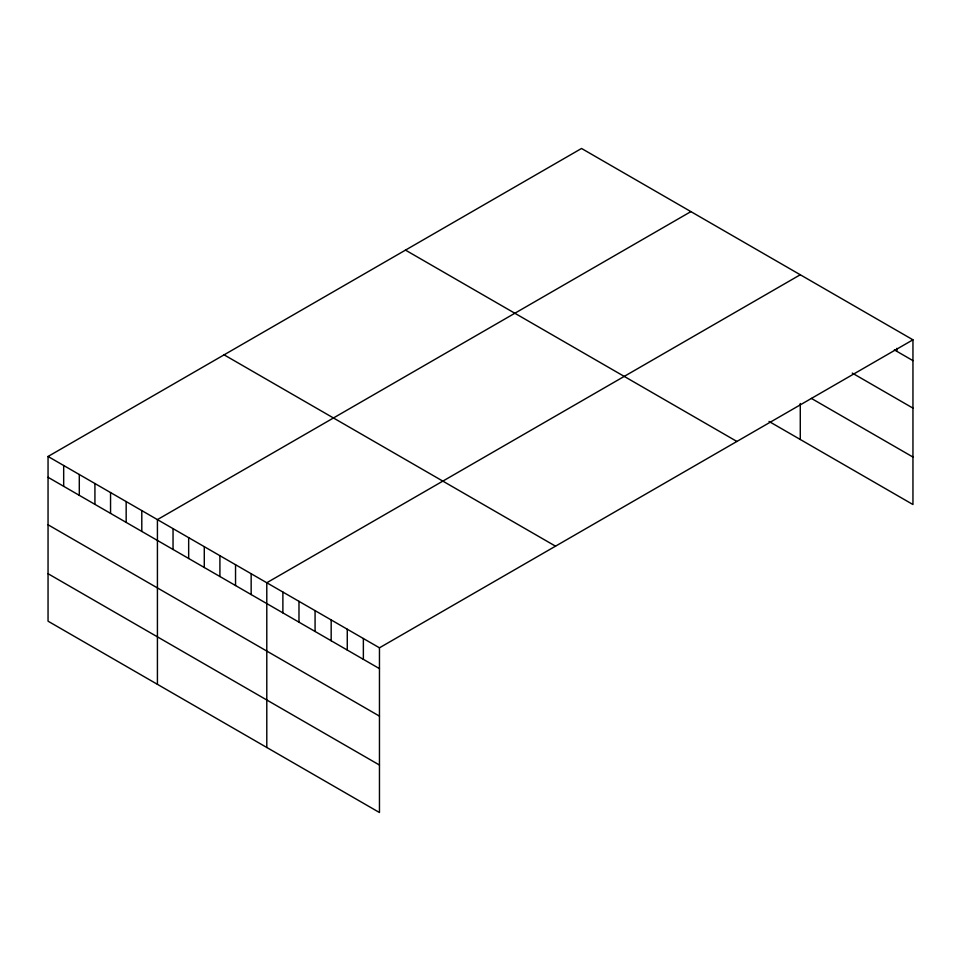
<?xml version="1.0" encoding="UTF-8"?>
<svg xmlns="http://www.w3.org/2000/svg" width="961" height="961" viewBox="0 0 961 961"><rect width="100%" height="100%" fill="white"/><g stroke="black" fill="none" stroke-linecap="round" stroke-linejoin="round"><path stroke-width="1.44" d="M912.95 339.81L379.463 647.81L379.463 812.525L48.05 621.19L48.05 456.475L581.537 148.474L912.95 339.81L912.95 504.525L769.016 421.435M690.899 211.612L157.424 519.613L157.424 684.328M800.273 274.762L266.786 582.762L266.786 747.478M894.379 349.912L912.95 360.639M852.275 373.084L912.95 408.125M811.408 398.419L912.95 457.04M405.482 250.112L736.907 441.459M224.093 354.837L555.518 546.172M48.05 456.475L379.463 647.81M48.05 477.293L379.463 668.64M48.05 524.778L379.463 716.125M48.05 573.705L379.463 765.04M896.853 348.362L896.853 351.342M800.273 403.5L800.273 439.465M363.366 638.524L363.366 659.342M347.269 629.227L347.269 650.056M331.173 619.929L331.173 640.759M315.076 610.643L315.076 631.461M298.979 601.346L298.979 622.175M282.882 592.048L282.882 612.878M251.157 573.741L251.157 594.559M235.541 564.72L235.541 585.537M219.913 555.698L219.913 576.516M204.285 546.677L204.285 567.495M188.668 537.655L188.668 558.485M173.04 528.634L173.04 549.464M141.796 510.591L141.796 531.421M126.167 501.57L126.167 522.4M110.551 492.561L110.551 513.378M94.923 483.539L94.923 504.357M79.295 474.518L79.295 495.335M63.678 465.496L63.678 486.314"/></g></svg>
